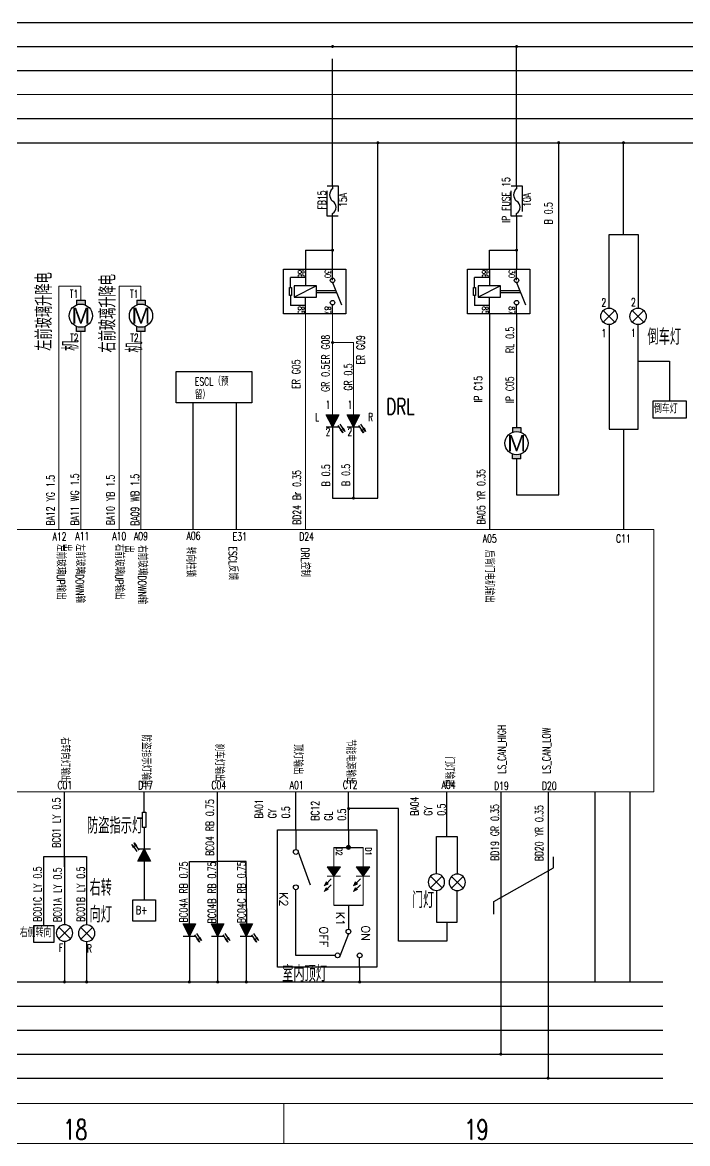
# Model space of a CAD drawing. Header units: millimetres. Extents: x 944 to 3046, y -306 to 288.
# Drawn here: x 2680.4 to 2846.2, y -305.6 to -26 of the extents above; entities that cross this region are included whole.
import ezdxf
from ezdxf.enums import TextEntityAlignment as Align

# ---------------------------------------------------------------- set-up
doc = ezdxf.new("R2010")
doc.units = ezdxf.units.MM
for name, pattern in [('CENTER', [50.8, 31.75, -6.35, 6.35, -6.35]), ('DASHED', [19.05, 12.7, -6.35]), ('DASHED2', [0.375, 0.25, -0.125]), ('HIDDEN', [9.525, 6.35, -3.175])]:
    doc.linetypes.add(name, pattern=pattern)
for name, color, linetype, lineweight in [('0Filament', 7, 'Continuous', 20), ('IG电', 30, 'Continuous', 20), ('细实线', 7, 'Continuous', 15)]:
    doc.layers.add(name, color=color, linetype=linetype, lineweight=lineweight)
for name, color, linetype in [('1CENTER', 1, 'CENTER'), ('2FRAM', 2, 'Continuous'), ('310V高压电源', 221, 'Continuous'), ('3DASHED', 3, 'DASHED'), ('ACC电源', 20, 'Continuous'), ('BCM', 7, 'Continuous'), ('LEGEND', 1, 'Continuous'), ('other layer', 7, 'Continuous'), ('低速CAN低', 21, 'Continuous'), ('地线', 2, 'Continuous'), ('文字层', 7, 'Continuous'), ('电器件', 4, 'Continuous'), ('电器连接线', 7, 'Continuous'), ('电池电', 10, 'Continuous')]:
    doc.layers.add(name, color=color, linetype=linetype)
doc.layers.add('低速CAN高', color=7, linetype='Continuous', true_color=0x9c6471)
doc.layers.add('背光电源', color=5, linetype='Continuous', plot=False)
doc.layers.add('高速CAN高', color=23, linetype='Continuous', plot=False)
doc.layers.add('高速CAN低', color=7, linetype='Continuous', true_color=0xffa500, plot=False)
doc.styles.add('HZ', font='txt.shx', dxfattribs={"width": 0.7, "height": 2})
doc.styles.add('HZ-3.0', font='txt.shx', dxfattribs={"width": 0.7, "height": 3.5, "bigfont": 'hztxt.shx'})
doc.styles.add('hztxt', font='txt.shx', dxfattribs={"width": 0.7, "bigfont": 'hztxt.shx'})
doc.styles.get("Standard").update_dxf_attribs({"font": 'arial.ttf'})

# ---------------------------------------------------------------- blocks, each defined once
blk = doc.blocks.new('1 V MOTOR')
at = {"layer": '电器件', "ltscale": 0.1}
h = blk.add_hatch(color=140, dxfattribs=at)
h.paths.add_polyline_path([(-1.05, -6.61), (-1.05, -7.83), (1.05, -7.83), (1.05, -6.61, -0.187868)])
h.paths.add_polyline_path([(1.05, -1.22), (1.05, 0), (-1.05, 0), (-1.05, -1.22, -0.187868)])
at = {"layer": '电器件', "color": 140}
for p, q in [((-1.05, 0), (1.05, 0)), ((-1.05, 0), (-1.05, -1.22)), ((1.05, 0), (1.05, -1.22)), ((-1.05, -7.83), (-1.05, -6.61)), ((1.05, -7.83), (-1.05, -7.83)), ((1.05, -7.83), (1.05, -6.61))]:
    blk.add_line(p, q, dxfattribs=at)
blk.add_circle((0, -3.91), 2.89, dxfattribs=at)
at = {"layer": '电器件', "color": 140, "insert": (0, -3.91), "char_height": 4, "width": 4.8828, "attachment_point": 5}
blk.add_mtext('M', dxfattribs=at)
blk = doc.blocks.new('light')
at = {"layer": '电器件', "color": 140, "ltscale": 0.1}
for p, q in [((-1.44, 0.6), (1.46, 3.5)), ((1.46, 0.6), (-1.44, 3.5))]:
    blk.add_line(p, q, dxfattribs=at)
blk.add_circle((0.01, 2.05), 2.05, dxfattribs=at)
blk = doc.blocks.new('led')
at = {"layer": '电器件', "ltscale": 0.1}
for points in [[(-2.65, 3.3), (-2.41, 3.46), (-3.05, 4.17)], [(-2.14, 3.63), (-1.9, 3.79), (-2.54, 4.51)]]:
    blk.add_hatch(color=140, dxfattribs=at).paths.add_polyline_path(points)
h = blk.add_hatch(color=140, dxfattribs=at)
h.paths.add_polyline_path([(0, 3.01), (-1.56, 0), (0, 0)])
h.paths.add_polyline_path([(0, 0), (1.56, 0), (0, 3.01)])
at = {"layer": '电器件', "color": 140, "ltscale": 0.1}
for p, q in [((-2.53, 3.38), (-1.86, 2.36)), ((-2.02, 3.71), (-1.35, 2.69)), ((1.56, 3.01), (-1.56, 3.01)), ((0, 3.01), (0, 0))]:
    blk.add_line(p, q, dxfattribs=at)
for points in [[(-3.05, 4.17), (-2.41, 3.46), (-2.65, 3.3)], [(-2.54, 4.51), (-1.9, 3.79), (-2.14, 3.63)], [(0, 3.01), (1.56, 0), (-1.56, 0)]]:
    blk.add_lwpolyline(points, close=True, dxfattribs=at)
blk = doc.blocks.new('FUSE')
at = {"layer": 'other layer', "color": 1}
for p, q in [((0, 7.53), (0, 6.85)), ((0, 0), (0, 0.68))]:
    blk.add_line(p, q, dxfattribs=at)
at = {"layer": 'other layer', "color": 1, "linetype": 'HIDDEN'}
blk.add_lwpolyline([(-1.36, 7.53), (1.36, 7.53), (1.36, 0), (-1.36, 0)], close=True, dxfattribs=at)
at = {"layer": 'other layer', "color": 1}
for centre, radius, start, end in [((1.24, 5.31), 1.98, 128.8945, 231.1055), ((-0.84, 2.22), 1.75, 298.4847, 61.5153)]:
    blk.add_arc(centre, radius, start, end, dxfattribs=at)
at = {"layer": 'other layer', "linetype": 'DASHED2', "style": 'HZ', "width": 0.7}
for tag, p in [('FUSE', (-1.64, 4.03)), ('电流', (3.57, 4.06))]:
    blk.add_attdef(tag, text='', height=2, rotation=90, dxfattribs=at).set_placement(p, align=Align.CENTER)
blk = doc.blocks.new('RLY')
at = {"layer": 'LEGEND', "color": 1}
for p, q in [((-8.94, 11.99), (-13.88, 11.99)), ((-13.88, 8.71), (-13.88, 11.99)), ((-8.94, 14.75), (-8.94, 9.22)), ((0, 11.06), (0, 14.75)), ((-5.25, 9.22), (-12.63, 9.22)), ((-5.25, 9.22), (-12.63, 5.53)), ((-12.63, 9.22), (-12.63, 5.53)), ((-5.25, 5.53), (-5.25, 9.22)), ((-5.25, 7.74), (1.03, 7.74)), ((0, 10.33), (2.95, 2.95)), ((-13.88, 6.05), (-13.88, 2.77)), ((-12.63, 5.53), (-5.25, 5.53)), ((-8.94, 0), (-8.94, 5.53)), ((-5.25, 7.01), (1.33, 7.01)), ((-8.94, 2.77), (-13.88, 2.77)), ((0, 0), (0, 2.95))]:
    blk.add_line(p, q, dxfattribs=at)
at = {"layer": 'LEGEND', "color": 1, "ltscale": 5}
blk.add_lwpolyline([(-16.22, 14.75), (4.35, 14.75), (4.35, 0), (-16.22, 0)], close=True, dxfattribs=at)
at = {"layer": 'LEGEND', "color": 1}
blk.add_lwpolyline([(-14.25, 8.71), (-13.52, 8.71), (-13.52, 6.05), (-14.25, 6.05)], close=True, dxfattribs=at)
for centre in [(0, 11.06), (0, 3.69)]:
    blk.add_circle(centre, 0.738, dxfattribs=at)
at = {"layer": 'LEGEND', "color": 1, "ltscale": 0.1, "style": 'HZ', "width": 0.67}
for s, p in [('86', (-11.39, 14.5)), ('30', (-2.55, 14.5)), ('85', (-11.39, 2.51)), ('87', (-2.55, 2.51))]:
    blk.add_text(s, height=2, rotation=270, dxfattribs=at).set_placement(p)

msp = doc.modelspace()

# ---------------------------------------------------------------- hatches: boundary and pattern name
at = {"layer": '0Filament', "ltscale": 0.1}
for points in [[(2757.34, -31.99, 1), (2758.13, -31.99, 1)], [(2803.22, -31.99, 1), (2804.01, -31.99, 1)], [(2768.65, -55.99, 1), (2769.44, -55.99, 1)], [(2813.72, -55.99, 1), (2814.52, -55.99, 1)], [(2829.88, -55.99, 1), (2830.67, -55.99, 1)], [(2757.34, -82.8, 1), (2758.13, -82.8, 1)], [(2803.22, -82.8, 1), (2804.01, -82.8, 1)], [(2757.34, -105.82, 1), (2758.13, -105.82, 1)], [(2762.53, -144.62, 1), (2763.33, -144.62, 1)], [(2761.33, -222.08, 1), (2762.13, -222.08, 1)], [(2690.5, -265.31, 1), (2691.3, -265.31, 1)], [(2696.01, -265.31, 1), (2696.81, -265.31, 1)], [(2721.64, -265.31, 1), (2722.43, -265.31, 1)], [(2728.68, -265.31, 1), (2729.47, -265.31, 1)], [(2735.82, -265.31, 1), (2736.62, -265.31, 1)], [(2764.1, -265.31, 1), (2764.89, -265.31, 1)], [(2799.28, -283.31, 1), (2800.08, -283.31, 1)], [(2811.07, -289.31, 1), (2811.87, -289.31, 1)]]:
    msp.add_hatch(color=0, dxfattribs=at).paths.add_polyline_path(points)
at = {"layer": '电器件'}
h = msp.add_hatch(color=140, dxfattribs=at)
h.dxf.hatch_style = 2
h.paths.add_polyline_path([(2758.05, -238.93), (2759.75, -236.56), (2756.36, -236.56)])
h = msp.add_hatch(color=140, dxfattribs=at)
h.dxf.hatch_style = 2
h.paths.add_polyline_path([(2758.05, -238.93), (2759.75, -236.56), (2756.36, -236.56)])
h = msp.add_hatch(color=140, dxfattribs=at)
h.dxf.hatch_style = 2
h.paths.add_polyline_path([(2765.35, -238.93), (2767.04, -236.56), (2763.65, -236.56)])
h = msp.add_hatch(color=140, dxfattribs=at)
h.dxf.hatch_style = 2
h.paths.add_polyline_path([(2765.35, -238.93), (2767.04, -236.56), (2763.65, -236.56)])
h = msp.add_hatch(color=140, dxfattribs=at)
h.dxf.hatch_style = 2
h.paths.add_polyline_path([(2756.11, -240.37), (2755.68, -241.3), (2756.61, -240.88)])
h = msp.add_hatch(color=140, dxfattribs=at)
h.dxf.hatch_style = 2
h.paths.add_polyline_path([(2756.11, -240.37), (2755.68, -241.3), (2756.61, -240.88)])
h = msp.add_hatch(color=140, dxfattribs=at)
h.dxf.hatch_style = 2
h.paths.add_polyline_path([(2763.4, -240.37), (2762.98, -241.3), (2763.91, -240.88)])
h = msp.add_hatch(color=140, dxfattribs=at)
h.dxf.hatch_style = 2
h.paths.add_polyline_path([(2763.4, -240.37), (2762.98, -241.3), (2763.91, -240.88)])
h = msp.add_hatch(color=140, dxfattribs=at)
h.dxf.hatch_style = 2
h.paths.add_polyline_path([(2756.11, -241.81), (2755.68, -242.74), (2756.61, -242.24)])
h = msp.add_hatch(color=140, dxfattribs=at)
h.dxf.hatch_style = 2
h.paths.add_polyline_path([(2756.11, -241.81), (2755.68, -242.74), (2756.61, -242.24)])
h = msp.add_hatch(color=140, dxfattribs=at)
h.dxf.hatch_style = 2
h.paths.add_polyline_path([(2763.4, -241.81), (2762.98, -242.74), (2763.91, -242.24)])
h = msp.add_hatch(color=140, dxfattribs=at)
h.dxf.hatch_style = 2
h.paths.add_polyline_path([(2763.4, -241.81), (2762.98, -242.74), (2763.91, -242.24)])

# ---------------------------------------------------------------- linework, layer by layer
at = {"color": 0}
for p, q in [((2722.87, -120.9), (2722.87, -152.47)), ((2733.73, -120.9), (2733.73, -152.47)), ((2710.77, -222.96), (2710.77, -217.87)), ((2729.08, -235.28, -114.05), (2729.07, -217.87, -114.14)), ((2748.58, -227.38), (2748.58, -217.87)), ((2761.73, -227.38), (2761.73, -217.87)), ((2786.22, -229.03), (2786.22, -217.87)), ((2783.63, -238.36), (2783.63, -229.03)), ((2783.63, -229.03), (2788.81, -229.03)), ((2788.81, -229.03), (2788.81, -238.41)), ((2722.03, -250.84, -228.1), (2722.03, -235.28, -114.05)), ((2722.03, -235.28, -114.05), (2729.08, -235.28, -114.05)), ((2729.08, -250.84, -114.05), (2729.08, -235.28, -114.05)), ((2736.22, -235.28, 159.75), (2729.08, -235.28, -114.05)), ((2736.32, -250.84, 80.75), (2736.22, -235.28, 159.75))]:
    msp.add_line(p, q, dxfattribs=at)
for p, q in [((2690.9, -236.59), (2690.9, -217.87)), ((2774.14, -222.08), (2761.73, -222.08)), ((2774.14, -255.15), (2774.14, -222.08)), ((2685.71, -251.19), (2685.71, -234.03)), ((2685.71, -234.03), (2696.41, -234.03)), ((2690.9, -234.03), (2690.9, -251.05)), ((2696.41, -234.03), (2696.41, -251.1)), ((2783.63, -242.47), (2783.63, -250.39)), ((2788.82, -250.39), (2788.82, -242.51)), ((2783.63, -250.39), (2788.82, -250.39)), ((2786.22, -250.39), (2786.22, -255.15)), ((2786.22, -255.15), (2774.14, -255.15))]:
    msp.add_line(p, q)
at = {"color": 1}
msp.add_line((2710.77, -235.16), (2710.77, -244.85), dxfattribs=at)
at = {"color": 2}
for p, q in [((2722.03, -253.85, -114.05), (2722.03, -265.31, -114.05)), ((2729.08, -253.85, -114.05), (2729.08, -265.31, -114.05)), ((2736.22, -253.85, 79.88), (2736.22, -265.31)), ((2690.9, -255.16), (2690.9, -265.31)), ((2696.41, -255.2), (2696.41, -265.31)), ((2764.49, -261.58), (2764.49, -265.31))]:
    msp.add_line(p, q, dxfattribs=at)
for points in [[(2737.6, -120.9), (2718.75, -120.9), (2718.75, -113.09), (2737.6, -113.09)], [(2837.65, -120.4), (2845.88, -120.4), (2845.88, -124.66), (2837.65, -124.66)], [(2683.22, -251.19), (2688.2, -251.19), (2688.2, -255.46), (2683.22, -255.46)]]:
    msp.add_lwpolyline(points, close=True)
at = {"color": 1}
msp.add_lwpolyline([(2707.95, -244.85), (2713.59, -244.85), (2713.59, -250.14), (2707.95, -250.14)], close=True, dxfattribs=at)
at = {"layer": '0Filament', "ltscale": 0.1}
for p, q in [((2694.97, -91.79), (2689.49, -91.79)), ((2689.49, -91.79), (2689.49, -152.47)), ((2694.97, -95.22), (2694.97, -91.79)), ((2709.97, -91.79), (2704.49, -91.79)), ((2704.49, -91.79), (2704.49, -152.47)), ((2709.97, -95.22), (2709.97, -91.79)), ((2694.97, -103.05), (2694.97, -152.47)), ((2709.97, -103.05), (2709.97, -152.47))]:
    msp.add_line(p, q, dxfattribs=at)
at = {"layer": '0Filament', "color": 0, "ltscale": 0.1}
for p, q in [((2750.98, -152.47), (2750.98, -98.67)), ((2757.73, -98.67), (2757.74, -123.83)), ((2757.73, -105.83), (2762.93, -105.83)), ((2762.93, -105.83), (2762.93, -123.83))]:
    msp.add_line(p, q, dxfattribs=at)
at = {"layer": '0Filament', "color": 2}
msp.add_line((953.61, -295.62), (3035.61, -295.62), dxfattribs=at)
at = {"layer": '0Filament'}
msp.add_line((2745.61, -305.62), (2745.61, -295.62), dxfattribs=at)
at = {"layer": '0Filament', "color": 7}
msp.add_line((3045.61, -305.62), (943.61, -305.62), dxfattribs=at)
at = {"layer": '1CENTER', "color": 1}
for p, q in [((2757.73, -66.78), (2757.73, -31.99)), ((2757.73, -87.52), (2757.73, -74.31)), ((2750.98, -82.8), (2757.73, -82.8)), ((2750.98, -82.8), (2750.98, -87.52))]:
    msp.add_line(p, q, dxfattribs=at)
at = {"layer": '2FRAM', "color": 2, "ltscale": 0.1}
for p, q in [((2769.05, -144.62), (2769.05, -55.99)), ((2757.74, -126.84), (2757.74, -144.62)), ((2762.93, -126.84), (2762.93, -144.62)), ((2757.74, -144.62), (2769.05, -144.62))]:
    msp.add_line(p, q, dxfattribs=at)
at = {"layer": '310V高压电源'}
msp.add_line((1026.59, -25.99), (3003.68, -25.99), dxfattribs=at)
at = {"layer": 'ACC电源'}
msp.add_line((1026.59, -37.99), (3003.68, -37.99), dxfattribs=at)
at = {"layer": 'BCM', "color": 3, "lineweight": -3}
for p, q in [((2812.85, -236.87), (2812.85, -234.1)), ((2797.95, -245.28), (2812.85, -236.87)), ((2797.95, -248.38), (2797.95, -245.28))]:
    msp.add_line(p, q, dxfattribs=at)
at = {"layer": 'IG电'}
msp.add_line((1026.59, -43.99), (3003.68, -43.99), dxfattribs=at)
at = {"layer": '低速CAN低'}
for p, q in [((2811.47, -217.87), (2811.47, -289.31)), ((1015.7, -289.31), (2840.07, -289.31))]:
    msp.add_line(p, q, dxfattribs=at)
at = {"layer": '低速CAN高'}
for p, q in [((2799.68, -217.87), (2799.68, -283.31)), ((1015.7, -283.31), (2840.07, -283.31))]:
    msp.add_line(p, q, dxfattribs=at)
at = {"layer": '地线'}
for p, q in [((1026.59, -55.99), (3003.68, -55.99)), ((2814.12, -143.8), (2814.12, -55.99)), ((2830.28, -78.9), (2830.28, -55.99)), ((2826.66, -97.24), (2826.66, -78.9)), ((2826.66, -78.9), (2833.89, -78.9)), ((2833.89, -78.9), (2833.89, -97.24)), ((2803.61, -134.85), (2803.61, -143.8)), ((2803.61, -143.8), (2814.12, -143.8)), ((2823.09, -217.87), (2823.09, -265.31)), ((2831.85, -217.87), (2831.85, -265.31)), ((1015.7, -265.31), (2840.07, -265.31))]:
    msp.add_line(p, q, dxfattribs=at)
at = {"layer": '电器件', "ltscale": 0.1}
for p, q in [((2710.35, -222.96), (2711.18, -222.96)), ((2710.35, -226.75), (2710.35, -222.96)), ((2711.18, -222.96), (2711.18, -226.75)), ((2711.18, -226.75), (2710.35, -226.75))]:
    msp.add_line(p, q, dxfattribs=at)
at = {"layer": '电器件'}
msp.add_line((2710.77, -226.75), (2710.77, -232.15), dxfattribs=at)
at = {"layer": '电器件', "color": 140}
for p, q in [((2748.58, -227.38), (2748.58, -232.29)), ((2761.73, -227.38), (2761.73, -231.74)), ((2758.05, -231.74), (2765.35, -231.74)), ((2749.17, -232.89), (2752.12, -241.05)), ((2748.58, -258.68), (2748.58, -242.29)), ((2758.05, -246.13), (2765.35, -246.13)), ((2761.7, -246.13), (2761.7, -252.15)), ((2761.7, -253.34), (2759.53, -258.9)), ((2758.38, -258.68), (2748.58, -258.68)), ((2764.49, -261.58), (2764.49, -259.27))]:
    msp.add_line(p, q, dxfattribs=at)
for points in [[(2763.92, -261.58), (2743.99, -261.58), (2743.99, -227.38), (2748, -227.38)], [(2748, -227.38), (2768.79, -227.38), (2768.79, -261.58), (2763.92, -261.58)]]:
    msp.add_lwpolyline(points, dxfattribs=at)
at = {"layer": '电器件', "color": 140, "lineweight": 0}
for points in [[(2758.05, -234.19), (2758.05, -231.74)], [(2765.35, -234.19), (2765.35, -231.74)], [(2758.05, -234.19), (2758.05, -236.56)], [(2758.05, -234.19), (2758.05, -236.56)], [(2765.35, -234.19), (2765.35, -236.56)], [(2765.35, -234.19), (2765.35, -236.56)], [(2755.94, -241.05), (2757.38, -239.61)], [(2755.94, -241.05), (2757.38, -239.61)], [(2756.36, -238.93), (2759.75, -238.93)], [(2756.36, -238.93), (2759.75, -238.93)], [(2758.05, -238.93), (2758.05, -243.68)], [(2758.05, -238.93), (2758.05, -243.68)], [(2763.23, -241.05), (2764.67, -239.61)], [(2763.23, -241.05), (2764.67, -239.61)], [(2763.65, -238.93), (2767.04, -238.93)], [(2763.65, -238.93), (2767.04, -238.93)], [(2765.35, -238.93), (2765.35, -243.68)], [(2765.35, -238.93), (2765.35, -243.68)], [(2755.94, -242.49), (2757.38, -241.05)], [(2755.94, -242.49), (2757.38, -241.05)], [(2763.23, -242.49), (2764.67, -241.05)], [(2763.23, -242.49), (2764.67, -241.05)], [(2758.05, -243.68), (2758.05, -246.13)], [(2765.35, -243.68), (2765.35, -246.13)]]:
    msp.add_lwpolyline(points, dxfattribs=at)
at = {"layer": '电器件', "color": 140, "lineweight": -3, "const_width": 0.621}
msp.add_lwpolyline([(2762.01, -231.74, 1), (2761.39, -231.74, 1)], format="xyb", close=True, dxfattribs=at)
at = {"layer": '电器件', "color": 140, "lineweight": 0}
for points in [[(2758.05, -238.93), (2759.75, -236.56), (2756.36, -236.56)], [(2758.05, -238.93), (2759.75, -236.56), (2756.36, -236.56)], [(2765.35, -238.93), (2767.04, -236.56), (2763.65, -236.56)], [(2765.35, -238.93), (2767.04, -236.56), (2763.65, -236.56)], [(2756.11, -240.37), (2755.68, -241.3), (2756.61, -240.88)], [(2756.11, -240.37), (2755.68, -241.3), (2756.61, -240.88)], [(2763.4, -240.37), (2762.98, -241.3), (2763.91, -240.88)], [(2763.4, -240.37), (2762.98, -241.3), (2763.91, -240.88)], [(2756.11, -241.81), (2755.68, -242.74), (2756.61, -242.24)], [(2756.11, -241.81), (2755.68, -242.74), (2756.61, -242.24)], [(2763.4, -241.81), (2762.98, -242.74), (2763.91, -242.24)], [(2763.4, -241.81), (2762.98, -242.74), (2763.91, -242.24)]]:
    msp.add_lwpolyline(points, close=True, dxfattribs=at)
at = {"layer": '电器件', "color": 140}
for centre in [(2748.58, -232.89), (2748.58, -241.7), (2761.7, -252.75), (2758.98, -258.68), (2764.49, -258.68)]:
    msp.add_circle(centre, 0.593, dxfattribs=at)
at = {"layer": '电器连接线'}
for p, q in [((2796.86, -98.67), (2796.86, -152.47)), ((2803.61, -98.67), (2803.61, -127.02)), ((2826.66, -101.35), (2826.66, -127.45)), ((2833.89, -127.45), (2833.89, -101.35)), ((2833.89, -110.51), (2833.89, -110.51)), ((2833.89, -110.51), (2841.77, -110.51)), ((2841.77, -110.51), (2841.77, -120.4)), ((2826.66, -127.45), (2833.89, -127.45)), ((2830.28, -127.45), (2830.28, -152.47))]:
    msp.add_line(p, q, dxfattribs=at)
at = {"layer": '电池电'}
for p, q in [((1026.59, -31.99), (3003.68, -31.99)), ((2803.61, -66.78), (2803.61, -31.99)), ((2803.61, -74.31), (2803.61, -87.52)), ((2796.86, -87.52), (2796.86, -82.8)), ((2796.86, -82.8), (2803.61, -82.8))]:
    msp.add_line(p, q, dxfattribs=at)
at = {"layer": '细实线'}
msp.add_lwpolyline([(2199.13, -152.47), (2837.81, -152.47), (2837.81, -217.87), (2199.13, -217.87)], close=True, dxfattribs=at)
at = {"layer": '背光电源'}
msp.add_line((1026.59, -49.99), (3003.68, -49.99), dxfattribs=at)
at = {"layer": '高速CAN低'}
msp.add_line((1015.7, -277.31), (2840.07, -277.31), dxfattribs=at)
at = {"layer": '高速CAN高'}
msp.add_line((1015.7, -271.31), (2840.07, -271.31), dxfattribs=at)

# ---------------------------------------------------------------- block references
at = {"layer": '1CENTER', "linetype": 'DASHED2'}
ref = msp.add_blockref('FUSE', (2757.73, -74.31), dxfattribs=at)
ref.add_attrib('10A', '15A', dxfattribs={"layer": 'other layer', "linetype": 'DASHED2', "height": 2, "rotation": 90, "style": 'HZ', "width": 0.7}).set_placement((2761.3, -70.25), align=Align.CENTER)
ref.add_attrib('FUSE', 'FB15', dxfattribs={"layer": 'other layer', "linetype": 'DASHED2', "height": 2, "rotation": 90, "style": 'HZ', "width": 0.7}).set_placement((2756.1, -70.29), align=Align.CENTER)
at = {"layer": '1CENTER', "color": 1}
ref = msp.add_blockref('FUSE', (2803.61, -74.31), dxfattribs=at)
ref.add_attrib('10A', '10A', dxfattribs={"layer": 'other layer', "linetype": 'DASHED2', "height": 2, "rotation": 90, "style": 'HZ', "width": 0.7}).set_placement((2807.18, -70.25), align=Align.CENTER)
ref.add_attrib('FUSE', 'IP FUSE 15', dxfattribs={"layer": 'other layer', "linetype": 'DASHED2', "height": 2, "rotation": 90, "style": 'HZ', "width": 0.7}).set_placement((2801.98, -70.29), align=Align.CENTER)
at = {"layer": '1CENTER', "xscale": 0.7556831027231965, "yscale": 0.7556831027231965, "zscale": 0.7556831027231965}
for p in [(2757.73, -98.67), (2803.61, -98.67)]:
    msp.add_blockref('RLY', p, dxfattribs=at)
at = {"layer": '1CENTER', "ltscale": 0.1}
for p in [(2694.97, -95.22), (2709.97, -95.22), (2803.61, -127.02)]:
    msp.add_blockref('1 V MOTOR', p, dxfattribs=at)
at = {"layer": '1CENTER', "color": 1, "ltscale": 0.1}
for p in [(2826.65, -101.35), (2833.89, -101.35)]:
    msp.add_blockref('light', p, dxfattribs=at)
at = {"layer": '1CENTER', "color": 1, "ltscale": 0.1, "rotation": 180}
for p in [(2757.74, -123.83), (2762.93, -123.83), (2722.03, -250.84, -228.1), (2729.08, -250.84, -114.05), (2736.22, -250.84, 80.75)]:
    msp.add_blockref('led', p, dxfattribs=at)
at = {"layer": '1CENTER', "color": 1, "ltscale": 0.1, "xscale": -1, "rotation": 180}
msp.add_blockref('light', (2783.62, -238.36), dxfattribs=at)
at = {"layer": '1CENTER', "color": 1, "xscale": -1, "rotation": 180}
for p in [(2788.81, -238.41), (2690.9, -251.05), (2696.41, -251.1)]:
    msp.add_blockref('light', p, dxfattribs=at)
at = {"layer": '电器件'}
msp.add_blockref('led', (2710.77, -235.16), dxfattribs=at)

# ---------------------------------------------------------------- texts
at = {"ltscale": 2, "insert": (2843.79, -121.36), "char_height": 2.1, "width": 12.6965, "attachment_point": 3, "style": 'hztxt'}
msp.add_mtext(' 倒车灯', dxfattribs=at)
at = {"layer": '0Filament', "style": 'HZ', "width": 0.7}
for s, p in [('18', (2690.6, -304.64)), ('19', (2790.6, -304.64))]:
    msp.add_text(s, height=5, dxfattribs=at).set_placement(p)
at = {"layer": '3DASHED', "char_height": 2, "attachment_point": 1, "rotation": 90, "style": 'HZ-3.0'}
for s, insert in [('B 0.5', (2810.55, -76.35)), ('RL 0.5', (2800.96, -108.43)), ('ER G08 ', (2755.01, -111.21)), ('ER G09 ', (2763.74, -111.33)), ('ER G05', (2747.63, -117.39)), (' GR 0.5', (2754.96, -119.37)), ('GR 0.5', (2760.64, -117.82)), ('IP C15 ', (2793.04, -120.81)), ('IP C05 ', (2800.92, -120.94)), ('B 0.5', (2755.08, -141.71)), ('B 0.5', (2760.07, -141.61)), ('BA12 YG 1.5', (2686.41, -151.45)), ('BA11 WG 1.5', (2692.44, -151.42)), ('BA10 YB 1.5', (2701.34, -151.38)), ('BA09 WB 1.5', (2707.48, -151.53)), ('BD24 Br 0.35', (2747.86, -151.29)), ('BA05 YR 0.35', (2793.76, -151.18)), ('BC01 LY 0.5', (2687.87, -231.84)), ('BC04 RB 0.75', (2726.14, -233.88)), ('BD19 GR 0.35', (2797.22, -235.1)), ('BD20 YR 0.35', (2808.25, -235.19)), ('BC01C LY 0.5', (2683.2, -250.3)), ('BC01A LY 0.5', (2688.14, -250.35)), ('BC01B LY 0.5', (2693.94, -250.32)), ('BC04A RB 0.75', (2719.6, -250.48)), ('BC04B RB 0.75', (2726.67, -250.7)), ('BC04C RB 0.75', (2734, -250.64))]:
    msp.add_mtext(s, dxfattribs=dict(at, insert=insert))
at = {"layer": '3DASHED', "char_height": 2, "width": 1.4008, "attachment_point": 1, "rotation": 90, "style": 'HZ-3.0'}
for s, insert in [('BA01\\PGY 0.5', (2738.38, -224.5)), ('BC12\\PGL 0.5', (2752.37, -225.08)), ('BA04\\PGY 0.5', (2777.2, -223.84))]:
    msp.add_mtext(s, dxfattribs=dict(at, insert=insert))
at = {"layer": '文字层', "color": 0, "insert": (2836.23, -102.41), "char_height": 4, "width": 21.2721, "attachment_point": 1, "style": 'HZ-3.0'}
msp.add_mtext('倒车灯', dxfattribs=at)
at = {"layer": '文字层', "attachment_point": 1, "style": 'HZ-3.0'}
for s, insert, char_height, width in [('DRL', (2771.1, -119.78), 4, 10.7156), ('A12', (2687.91, -153.23), 2, 15.56), ('A11', (2693.61, -153.09), 2, 15.56), ('A10', (2702.82, -153.09), 2, 15.56), ('A09', (2708.21, -153.1), 2, 15.56), ('A06', (2721.33, -153.01), 2, 15.56), ('E31', (2732.83, -153.24), 2, 15.56), ('D24', (2749.43, -153.2), 2, 15.56), ('A05', (2795.19, -153.72), 2, 15.56), ('C11', (2828.4, -153.72), 2, 15.56), ('C01', (2689.16, -215.24), 2, 15.56), ('D17', (2709.29, -215.27), 2, 15.56), ('C04', (2727.54, -215.23, -114.05), 2, 15.56), ('A01', (2747.05, -215.2), 2, 15.56), ('C12', (2760.29, -215.13), 2, 15.56), ('A04', (2784.91, -215.15), 2, 15.56), ('D19', (2798.01, -215.4), 2, 15.56), ('D20', (2809.94, -215.4), 2, 15.56)]:
    msp.add_mtext(s, dxfattribs=dict(at, insert=insert, char_height=char_height, width=width))
at = {"layer": '文字层', "char_height": 2, "width": 15.56, "attachment_point": 1, "rotation": 270, "style": 'HZ-3.0'}
for s, insert in [('左前玻璃UP输出', (2690.95, -156.09)), ('左前玻璃DOWN输出', (2695.75, -156.02)), ('右前玻璃UP输出', (2705.55, -156.01)), ('右前玻璃DOWN输出', (2711.27, -156.35)), ('转向柱锁', (2723.31, -156.78)), ('ESCL反馈', (2733.87, -156.67)), ('DRL控制', (2751.87, -156.93)), ('后背门电机输出', (2797.77, -157.53)), ('防盗指示灯输出', (2712.2, -203.56)), ('右转向灯输出', (2692.02, -204.24)), ('刹车灯输出', (2730.46, -205.85, -114.05)), ('顶灯输出', (2750.06, -205.98)), ('节能电源输出', (2763.21, -204.74)), ('门灯输出', (2787.83, -209.04))]:
    msp.add_mtext(s, dxfattribs=dict(at, insert=insert))
at = {"layer": '文字层', "char_height": 2, "width": 15.2806, "attachment_point": 1, "rotation": 90, "line_spacing_factor": 0.75, "style": 'HZ-3.0'}
for s, insert in [('LS_CAN_HIGH', (2798.92, -213.35)), ('LS_CAN_LOW', (2810.08, -213.43))]:
    msp.add_mtext(s, dxfattribs=dict(at, insert=insert))
at = {"layer": '文字层', "ltscale": 2, "insert": (2687.67, -252.01), "char_height": 2.1, "width": 12.6965, "attachment_point": 3, "style": 'hztxt'}
msp.add_mtext('右侧转向', dxfattribs=at)
at = {"layer": '电器件', "color": 140, "style": 'HZ', "width": 0.67}
for s, p in [('T1', (2692.22, -94.69)), ('T1', (2707.22, -94.69)), ('T2', (2692.3, -105.65)), ('T2', (2707.3, -105.65)), ('1', (2756.01, -122.34)), ('1', (2761.49, -122.34)), ('2', (2756.01, -129.09)), ('2', (2761.49, -129.09))]:
    msp.add_text(s, height=2, dxfattribs=at).set_placement(p)
at = {"layer": '电器件', "color": 140, "linetype": 'HIDDEN', "ltscale": 0.1, "style": 'HZ', "width": 0.67}
for s, p in [('L', (2753.42, -125.42)), ('R', (2766.61, -125.42))]:
    msp.add_text(s, height=2, dxfattribs=at).set_placement(p)
at = {"layer": '电器件', "char_height": 4, "attachment_point": 1, "rotation": 90, "style": 'HZ-3.0'}
for s, insert, width in [('左前玻璃升降电机', (2683.78, -107.89), 20.8454), ('右前玻璃升降电机', (2699.65, -108.34), 20.9192)]:
    msp.add_mtext(s, dxfattribs=dict(at, insert=insert, width=width))
at = {"layer": '电器件', "color": 140, "linetype": 'ByBlock', "char_height": 2, "attachment_point": 3, "rotation": 359.943, "style": 'HZ'}
for s, insert, width in [('2', (2825.96, -94.83), 2.4207), ('2', (2833.33, -94.77), 2.4207), ('1', (2825.96, -102.5), 5.8435), ('1', (2833.33, -102.44), 5.8435), ('F', (2690.57, -255.8), 2.4207), ('R', (2697.71, -255.96), 2.4207)]:
    msp.add_mtext(s, dxfattribs=dict(at, insert=insert, width=width))
at = {"layer": '电器件', "attachment_point": 1, "style": 'HZ-3.0'}
for s, insert, char_height, width in [('ESCL（预留）', (2723.39, -114.58), 2, 8.8578), ('防盗指示灯', (2696.53, -224.3), 4, 14.366), ('右转向灯', (2697.13, -239.8), 4, 6.3631), ('门灯', (2777.49, -242.87), 4, 6.3631), ('室内顶灯', (2745.16, -261.25), 4, 11.297)]:
    msp.add_mtext(s, dxfattribs=dict(at, insert=insert, char_height=char_height, width=width))
at = {"layer": '电器件', "color": 140, "char_height": 1.52, "attachment_point": 1, "rotation": 270, "style": 'hztxt'}
for s, insert in [('D2', (2760.15, -231.72)), ('D1', (2767.44, -231.72))]:
    msp.add_mtext(s, dxfattribs=dict(at, insert=insert))
at = {"layer": '电器件', "color": 140, "lineweight": 15, "char_height": 2.07, "width": 15.0513, "attachment_point": 3, "rotation": 270}
for s, insert in [('{\\Ftxt,hztxt|c134;K2}', (2746.56, -246.51)), ('{\\Ftxt,hztxt|c134;K1}', (2760.72, -251.4)), ('{\\Ftxt,hztxt|c134;ON}', (2767, -255.08)), ('{\\Ftxt,hztxt|c134;OFF}', (2756.58, -256.61))]:
    msp.add_mtext(s, dxfattribs=dict(at, insert=insert))
at = {"layer": '电器件', "color": 1, "insert": (2708.73, -246.37), "char_height": 2, "width": 7.77, "attachment_point": 1, "style": 'HZ-3.0'}
msp.add_mtext('B+', dxfattribs=at)

doc.saveas('drawing.dxf')
